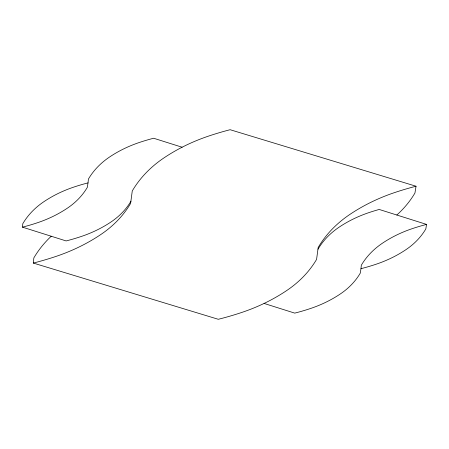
<?xml version="1.0" encoding="UTF-8"?>
<svg xmlns="http://www.w3.org/2000/svg" width="449" height="449" viewBox="0 0 449 449"><rect width="100%" height="100%" fill="white"/><g stroke="black" fill="none" stroke-linecap="round" stroke-linejoin="round"><path stroke-width="0.67" d="M130.968 201.174A77.75 63.455 4.1 0 1 111.038 221.952A121.774 99.381 4.1 0 1 81.359 236.449A183.967 150.14 4.1 0 1 66.115 240.933L22.45 227.149L22.798 223.703A82.56 67.378 4.1 0 1 43.957 201.64A121.774 99.381 4.1 0 1 73.636 187.143A183.967 150.14 4.1 0 1 88.026 182.878L88.414 179.067A82.56 67.378 4.1 0 1 109.573 157.004A121.774 99.381 4.1 0 1 139.252 142.507A183.967 150.14 4.1 0 1 153.642 138.241L182.098 147.227M396.821 215.02A116.628 95.182 4.1 0 0 414.949 192.997L416.038 186.234A275.944 225.207 4.1 0 0 394.447 192.632A182.659 149.074 4.1 0 0 349.934 214.381A123.84 101.07 4.1 0 0 318.189 247.472L316.579 259.399A116.628 95.182 4.1 0 1 286.681 290.565A182.659 149.074 4.1 0 1 242.168 312.313A275.944 225.207 4.1 0 1 218.293 319.29L33.327 263.069L33.843 257.906A123.84 101.07 4.1 0 1 51.231 236.236M360.974 268.676L361.316 265.236A82.56 67.378 4.1 0 1 382.481 243.173A121.774 99.381 4.1 0 1 412.16 228.676A183.967 150.14 4.1 0 1 426.55 224.41L425.826 228.917A77.75 63.455 4.1 0 1 405.89 249.695A121.774 99.381 4.1 0 1 376.217 264.192A183.967 150.14 4.1 0 1 360.974 268.676L360.244 273.188A77.75 63.455 4.1 0 1 340.314 293.966A121.774 99.381 4.1 0 1 310.635 308.463A183.967 150.14 4.1 0 1 294.724 313.116L264.074 303.44M88.026 182.878L87.302 187.39A77.75 63.455 4.1 0 1 67.372 208.168A121.774 99.381 4.1 0 1 37.694 222.665A183.967 150.14 4.1 0 1 22.45 227.149M416.038 186.234L230.118 129.71A275.944 225.207 4.1 0 0 208.527 136.109A182.659 149.074 4.1 0 0 164.014 157.857A123.84 101.07 4.1 0 0 132.27 190.948L130.603 203.431A116.628 95.182 4.1 0 1 100.705 234.597A182.659 149.074 4.1 0 1 56.192 256.345A275.944 225.207 4.1 0 1 33.327 263.069M426.55 224.41L379.192 209.453A183.967 150.14 4.1 0 0 368.854 212.635A121.774 99.381 4.1 0 0 339.18 227.132A82.56 67.378 4.1 0 0 318.015 249.195"/></g></svg>
